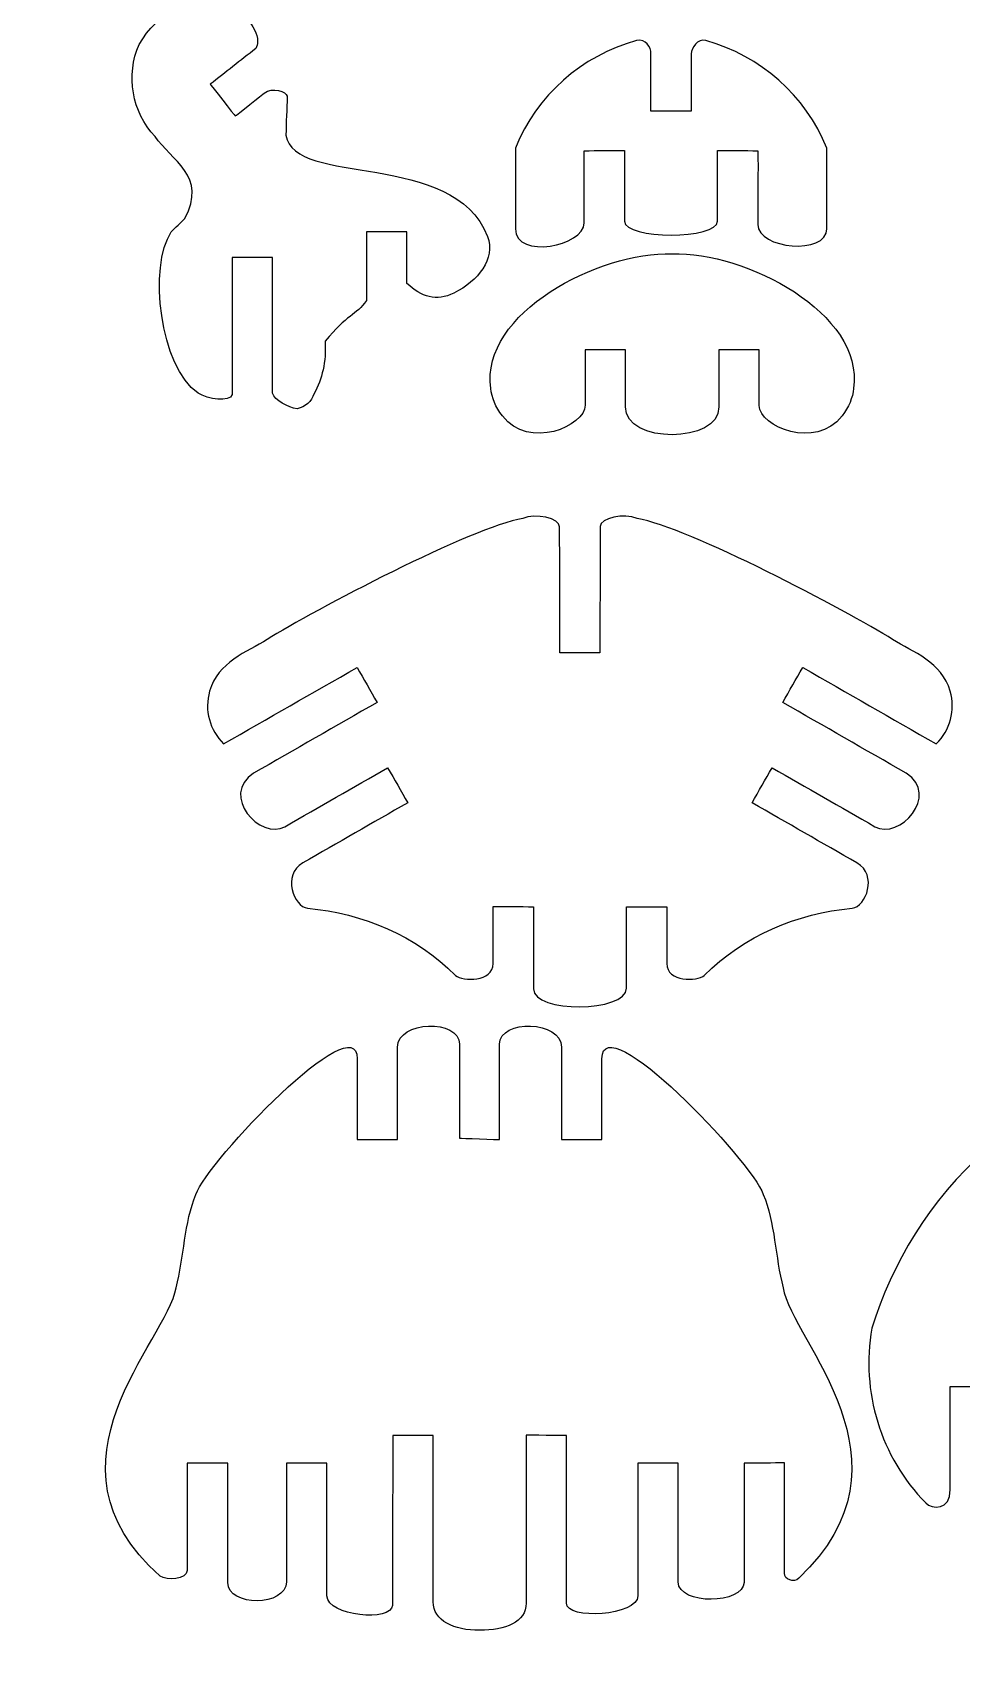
# Model space of a CAD drawing. Header units: centimetres. Extents: x -10 to 9.6, y -13.2 to 13.2.
# Drawn here: x -10.05 to -3.16, y -12.99 to -0.81 of the extents above; entities that cross this region are included whole.
import ezdxf

# ---------------------------------------------------------------- set-up
doc = ezdxf.new("R2010")
doc.units = ezdxf.units.CM
doc.header["$MEASUREMENT"] = 0
doc.layers.add('Livello 1', color=7, linetype='Continuous')

msp = doc.modelspace()

# ---------------------------------------------------------------- linework, layer by layer
at = {"layer": 'Livello 1', "color": 250, "lineweight": 25}
for points, knots in [([(-8.26932, -3.48181), (-8.25497, -3.53392), (-8.15146, -3.59075), (-8.08761, -3.59805), (-8.08761, -3.59805), (-8.02608, -3.58606), (-7.97867, -3.54097), (-7.96191, -3.48887), (-7.96191, -3.48887), (-7.90039, -3.37471), (-7.87185, -3.25117), (-7.87866, -3.09697), (-7.87866, -3.09697), (-7.71716, -2.89585), (-7.65052, -2.90587), (-7.57171, -2.7946), (-7.57171, -2.7946), (-7.57171, -2.7946), (-7.57171, -2.28568), (-7.57171, -2.28568), (-7.57171, -2.28568), (-7.4719, -2.28568), (-7.37182, -2.28568), (-7.27244, -2.28568), (-7.27244, -2.28568), (-7.27244, -2.41529), (-7.27244, -2.53859), (-7.27244, -2.66732), (-7.27244, -2.66732), (-7.1628, -2.7668), (-7.0557, -2.80515), (-6.92326, -2.739), (-6.92326, -2.739), (-6.74374, -2.64926), (-6.61367, -2.48726), (-6.67459, -2.3186), (-6.67459, -2.3186), (-6.92789, -1.6692), (-8.11128, -1.95605), (-8.17016, -1.56584), (-8.17016, -1.56584), (-8.16882, -1.4654), (-8.16275, -1.37908), (-8.16141, -1.27864), (-8.16141, -1.27864), (-8.16483, -1.24224), (-8.27031, -1.20731), (-8.33152, -1.25547), (-8.33152, -1.25547), (-8.33152, -1.25547), (-8.54664, -1.42455), (-8.54664, -1.42455), (-8.54664, -1.42455), (-8.54664, -1.42455), (-8.7316, -1.18929), (-8.7316, -1.18929), (-8.7316, -1.18929), (-8.61953, -1.10113), (-8.50745, -1.01307), (-8.39392, -0.92382), (-8.39392, -0.92382), (-8.38546, -0.90812), (-8.38066, -0.89084), (-8.38066, -0.87143), (-8.38066, -0.87143), (-8.38066, -0.7583), (-8.51433, -0.62484), (-8.62168, -0.58907), (-8.62168, -0.58907), (-8.87998, -0.51347), (-9.12368, -0.66104), (-9.25975, -0.89327), (-9.25975, -0.89327), (-9.3581, -1.12078), (-9.314, -1.39697), (-9.14058, -1.57593), (-9.14058, -1.57593), (-9.02406, -1.7507), (-8.74804, -1.87233), (-8.92094, -2.18507), (-8.92094, -2.18507), (-8.95417, -2.21834), (-8.98744, -2.25157), (-9.02067, -2.2848), (-9.02067, -2.2848), (-9.1911, -2.54007), (-9.10629, -3.28916), (-8.82117, -3.48181), (-8.82117, -3.48181), (-8.75235, -3.52658), (-8.58562, -3.55487), (-8.56859, -3.49123), (-8.56859, -3.49123), (-8.56859, -3.49123), (-8.56859, -2.47629), (-8.56859, -2.47629), (-8.56859, -2.47629), (-8.56859, -2.47629), (-8.26932, -2.47629), (-8.26932, -2.47629), (-8.26932, -2.47629), (-8.26932, -2.47629), (-8.26932, -3.48181), (-8.26932, -3.48181)], [0, 0, 0, 0, 0.03846154, 0.03846154, 0.03846154, 0.03846155, 0.07692308, 0.07692308, 0.07692308, 0.07692309, 0.11538462, 0.11538462, 0.11538462, 0.11538463, 0.15384615, 0.15384615, 0.15384615, 0.15384616, 0.19230769, 0.19230769, 0.19230769, 0.1923077, 0.23076923, 0.23076923, 0.23076923, 0.23076924, 0.26923077, 0.26923077, 0.26923077, 0.26923078, 0.30769231, 0.30769231, 0.30769231, 0.30769232, 0.34615385, 0.34615385, 0.34615385, 0.34615386, 0.38461538, 0.38461538, 0.38461538, 0.38461539, 0.42307692, 0.42307692, 0.42307692, 0.42307693, 0.46153846, 0.46153846, 0.46153846, 0.46153847, 0.5, 0.5, 0.5, 0.50000001, 0.53846154, 0.53846154, 0.53846154, 0.53846155, 0.57692308, 0.57692308, 0.57692308, 0.57692309, 0.61538462, 0.61538462, 0.61538462, 0.61538463, 0.65384615, 0.65384615, 0.65384615, 0.65384616, 0.69230769, 0.69230769, 0.69230769, 0.6923077, 0.73076923, 0.73076923, 0.73076923, 0.73076924, 0.76923077, 0.76923077, 0.76923077, 0.76923078, 0.80769231, 0.80769231, 0.80769231, 0.80769232, 0.84615385, 0.84615385, 0.84615385, 0.84615386, 0.88461538, 0.88461538, 0.88461538, 0.88461539, 0.92307692, 0.92307692, 0.92307692, 0.92307693, 0.96153846, 0.96153846, 0.96153846, 0.96153847, 1, 1, 1, 1]), ([(-5.65838, -2.20479), (-5.65838, -2.03038), (-5.65838, -1.85596), (-5.65838, -1.68152), (-5.65838, -1.68152), (-5.75815, -1.68173), (-5.85788, -1.68194), (-5.95764, -1.68215), (-5.95764, -1.68215), (-5.95764, -1.86104), (-5.95764, -2.0399), (-5.95764, -2.2188), (-5.95764, -2.2188), (-5.95764, -2.38986), (-6.46218, -2.4929), (-6.46765, -2.26124), (-6.46765, -2.26124), (-6.46765, -2.0617), (-6.46765, -1.86221), (-6.46765, -1.66271), (-6.46765, -1.66271), (-6.30848, -1.2718), (-5.9768, -0.97695), (-5.5699, -0.86473), (-5.5699, -0.86473), (-5.49896, -0.8485), (-5.4616, -0.91239), (-5.4616, -0.96446), (-5.4616, -0.96446), (-5.4616, -1.09749), (-5.4616, -1.25575), (-5.4616, -1.38875), (-5.4616, -1.38875), (-5.4616, -1.38875), (-5.16237, -1.38875), (-5.16237, -1.38875), (-5.16237, -1.38875), (-5.16237, -1.25575), (-5.16237, -1.09633), (-5.16237, -0.9633), (-5.16237, -0.9633), (-5.16237, -0.91828), (-5.11567, -0.8485), (-5.05411, -0.86473), (-5.05411, -0.86473), (-4.64721, -0.97695), (-4.3155, -1.2718), (-4.15636, -1.66271), (-4.15636, -1.66271), (-4.15636, -1.86221), (-4.15636, -2.0617), (-4.15636, -2.26124), (-4.15636, -2.26124), (-4.15703, -2.46017), (-4.67226, -2.41191), (-4.66753, -2.22998), (-4.66753, -2.22998), (-4.66813, -2.04798), (-4.66693, -1.86425), (-4.66753, -1.68226), (-4.66753, -1.68226), (-4.76726, -1.68197), (-4.86703, -1.68053), (-4.96676, -1.68028), (-4.96676, -1.68028), (-4.96676, -1.85469), (-4.96676, -2.03038), (-4.96676, -2.20479), (-4.96676, -2.20479), (-4.96676, -2.3428), (-5.65838, -2.3428), (-5.65838, -2.20479)], [0, 0, 0, 0, 0.05555556, 0.05555556, 0.05555556, 0.05555557, 0.11111111, 0.11111111, 0.11111111, 0.11111112, 0.16666667, 0.16666667, 0.16666667, 0.16666668, 0.22222222, 0.22222222, 0.22222222, 0.22222223, 0.27777778, 0.27777778, 0.27777778, 0.27777779, 0.33333333, 0.33333333, 0.33333333, 0.33333334, 0.38888889, 0.38888889, 0.38888889, 0.3888889, 0.44444444, 0.44444444, 0.44444444, 0.44444445, 0.5, 0.5, 0.5, 0.50000001, 0.55555556, 0.55555556, 0.55555556, 0.55555557, 0.61111111, 0.61111111, 0.61111111, 0.61111112, 0.66666667, 0.66666667, 0.66666667, 0.66666668, 0.72222222, 0.72222222, 0.72222222, 0.72222223, 0.77777778, 0.77777778, 0.77777778, 0.77777779, 0.83333333, 0.83333333, 0.83333333, 0.83333334, 0.88888889, 0.88888889, 0.88888889, 0.8888889, 0.94444444, 0.94444444, 0.94444444, 0.94444445, 1, 1, 1, 1]), ([(-4.95766, -3.58355), (-4.95766, -3.58355), (-4.95766, -3.16181), (-4.95766, -3.16181), (-4.95766, -3.16181), (-4.95766, -3.16181), (-4.6584, -3.16181), (-4.6584, -3.16181), (-4.6584, -3.16181), (-4.6584, -3.2948), (-4.6584, -3.44107), (-4.6584, -3.5741), (-4.6584, -3.5741), (-4.65755, -3.73059), (-4.24088, -3.90652), (-4.0441, -3.65111), (-4.0441, -3.65111), (-3.99394, -3.58599), (-3.96438, -3.51663), (-3.95866, -3.44749), (-3.95866, -3.44749), (-3.87879, -2.8884), (-4.76105, -2.42905), (-5.30405, -2.44909), (-5.30405, -2.44909), (-5.84701, -2.42905), (-6.72931, -2.8884), (-6.6494, -3.44749), (-6.6494, -3.44749), (-6.64372, -3.51663), (-6.61416, -3.58599), (-6.56396, -3.65111), (-6.56396, -3.65111), (-6.36722, -3.90652), (-5.95055, -3.72823), (-5.94967, -3.57173), (-5.94967, -3.57173), (-5.94967, -3.4387), (-5.94967, -3.2948), (-5.94967, -3.16181), (-5.94967, -3.16181), (-5.94967, -3.16181), (-5.65044, -3.16181), (-5.65044, -3.16181), (-5.65044, -3.16181), (-5.65044, -3.16181), (-5.65044, -3.58412), (-5.65044, -3.58412), (-5.65044, -3.58412), (-5.6557, -3.86045), (-4.95237, -3.85988), (-4.95766, -3.58355)], [0, 0, 0, 0, 0.07692308, 0.07692308, 0.07692308, 0.07692309, 0.15384615, 0.15384615, 0.15384615, 0.15384616, 0.23076923, 0.23076923, 0.23076923, 0.23076924, 0.30769231, 0.30769231, 0.30769231, 0.30769232, 0.38461538, 0.38461538, 0.38461538, 0.38461539, 0.46153846, 0.46153846, 0.46153846, 0.46153847, 0.53846154, 0.53846154, 0.53846154, 0.53846155, 0.61538462, 0.61538462, 0.61538462, 0.61538463, 0.69230769, 0.69230769, 0.69230769, 0.6923077, 0.76923077, 0.76923077, 0.76923077, 0.76923078, 0.84615385, 0.84615385, 0.84615385, 0.84615386, 0.92307692, 0.92307692, 0.92307692, 0.92307693, 1, 1, 1, 1]), ([(-6.33398, -7.90529), (-6.33398, -7.70015), (-6.33398, -7.4997), (-6.33398, -7.29456), (-6.33398, -7.29456), (-6.43375, -7.29456), (-6.53348, -7.2934), (-6.63325, -7.2934), (-6.63325, -7.2934), (-6.63325, -7.43395), (-6.63325, -7.57562), (-6.63325, -7.71617), (-6.63325, -7.71617), (-6.63325, -7.85417), (-6.85807, -7.85153), (-6.91194, -7.80436), (-6.91194, -7.80436), (-7.20743, -7.50676), (-7.5982, -7.3454), (-8.00919, -7.3056), (-8.00919, -7.3056), (-8.11135, -7.29686), (-8.20085, -7.05937), (-8.04446, -6.96958), (-8.04446, -6.96958), (-7.7851, -6.82075), (-7.52567, -6.67187), (-7.26631, -6.52304), (-7.26631, -6.52304), (-7.31594, -6.4365), (-7.36558, -6.34997), (-7.41525, -6.26346), (-7.41525, -6.26346), (-7.67062, -6.41004), (-7.92198, -6.55426), (-8.177, -6.70063), (-8.177, -6.70063), (-8.35833, -6.80466), (-8.66359, -6.46571), (-8.41019, -6.30414), (-8.41019, -6.30414), (-8.10472, -6.12881), (-7.79921, -5.95348), (-7.49371, -5.77815), (-7.49371, -5.77815), (-7.54334, -5.69165), (-7.59301, -5.60511), (-7.64265, -5.51857), (-7.64265, -5.51857), (-7.97253, -5.70791), (-8.30238, -5.89721), (-8.6323, -6.08655), (-8.6323, -6.08655), (-8.73584, -5.98551), (-8.77627, -5.83509), (-8.73644, -5.69419), (-8.73644, -5.69419), (-8.67583, -5.47966), (-8.45905, -5.40314), (-8.30845, -5.31061), (-8.30845, -5.31061), (-7.97617, -5.10057), (-6.78491, -4.47358), (-6.41318, -4.41286), (-6.41318, -4.41286), (-6.31818, -4.36884), (-6.13908, -4.41272), (-6.13908, -4.47477), (-6.13908, -4.47477), (-6.13908, -4.78959), (-6.13671, -5.09429), (-6.13671, -5.40911), (-6.13671, -5.40911), (-6.03444, -5.40911), (-5.94258, -5.40911), (-5.84031, -5.40911), (-5.84031, -5.40911), (-5.84031, -5.09429), (-5.83861, -4.78744), (-5.83861, -4.47262), (-5.83861, -4.47262), (-5.83861, -4.4106), (-5.6594, -4.36884), (-5.56436, -4.41286), (-5.56436, -4.41286), (-5.19264, -4.47358), (-4.00142, -5.10057), (-3.66914, -5.31061), (-3.66914, -5.31061), (-3.51854, -5.40314), (-3.30172, -5.47966), (-3.24111, -5.69419), (-3.24111, -5.69419), (-3.20128, -5.83509), (-3.24175, -5.98551), (-3.34529, -6.08655), (-3.34529, -6.08655), (-3.67517, -5.89721), (-4.00502, -5.70791), (-4.3349, -5.51857), (-4.3349, -5.51857), (-4.38457, -5.60511), (-4.43421, -5.69165), (-4.48384, -5.77815), (-4.48384, -5.77815), (-4.17837, -5.95348), (-3.87283, -6.12881), (-3.56736, -6.30414), (-3.56736, -6.30414), (-3.31396, -6.46571), (-3.61925, -6.80466), (-3.80058, -6.70063), (-3.80058, -6.70063), (-4.05557, -6.55426), (-4.30692, -6.41004), (-4.5623, -6.26346), (-4.5623, -6.26346), (-4.61197, -6.34997), (-4.66161, -6.4365), (-4.71124, -6.52304), (-4.71124, -6.52304), (-4.45188, -6.67187), (-4.19248, -6.82075), (-3.93309, -6.96958), (-3.93309, -6.96958), (-3.7767, -7.05937), (-3.8662, -7.29686), (-3.96836, -7.3056), (-3.96836, -7.3056), (-4.37935, -7.3454), (-4.77012, -7.50676), (-5.06561, -7.80436), (-5.06561, -7.80436), (-5.11948, -7.85153), (-5.3443, -7.85417), (-5.3443, -7.71617), (-5.3443, -7.71617), (-5.3443, -7.57562), (-5.3443, -7.43507), (-5.3443, -7.29456), (-5.3443, -7.29456), (-5.44403, -7.29456), (-5.5438, -7.29456), (-5.64353, -7.29456), (-5.64353, -7.29456), (-5.64353, -7.4997), (-5.64353, -7.69542), (-5.64353, -7.90056), (-5.64353, -7.90056), (-5.64353, -8.07992), (-6.33398, -8.08464), (-6.33398, -7.90529)], [0, 0, 0, 0, 0.02631579, 0.02631579, 0.02631579, 0.0263158, 0.05263158, 0.05263158, 0.05263158, 0.05263159, 0.07894737, 0.07894737, 0.07894737, 0.07894738, 0.10526316, 0.10526316, 0.10526316, 0.10526317, 0.13157895, 0.13157895, 0.13157895, 0.13157896, 0.15789474, 0.15789474, 0.15789474, 0.15789475, 0.18421053, 0.18421053, 0.18421053, 0.18421054, 0.21052632, 0.21052632, 0.21052632, 0.21052633, 0.23684211, 0.23684211, 0.23684211, 0.23684212, 0.26315789, 0.26315789, 0.26315789, 0.2631579, 0.28947368, 0.28947368, 0.28947368, 0.28947369, 0.31578947, 0.31578947, 0.31578947, 0.31578948, 0.34210526, 0.34210526, 0.34210526, 0.34210527, 0.36842105, 0.36842105, 0.36842105, 0.36842106, 0.39473684, 0.39473684, 0.39473684, 0.39473685, 0.42105263, 0.42105263, 0.42105263, 0.42105264, 0.44736842, 0.44736842, 0.44736842, 0.44736843, 0.47368421, 0.47368421, 0.47368421, 0.47368422, 0.5, 0.5, 0.5, 0.50000001, 0.52631579, 0.52631579, 0.52631579, 0.5263158, 0.55263158, 0.55263158, 0.55263158, 0.55263159, 0.57894737, 0.57894737, 0.57894737, 0.57894738, 0.60526316, 0.60526316, 0.60526316, 0.60526317, 0.63157895, 0.63157895, 0.63157895, 0.63157896, 0.65789474, 0.65789474, 0.65789474, 0.65789475, 0.68421053, 0.68421053, 0.68421053, 0.68421054, 0.71052632, 0.71052632, 0.71052632, 0.71052633, 0.73684211, 0.73684211, 0.73684211, 0.73684212, 0.76315789, 0.76315789, 0.76315789, 0.7631579, 0.78947368, 0.78947368, 0.78947368, 0.78947369, 0.81578947, 0.81578947, 0.81578947, 0.81578948, 0.84210526, 0.84210526, 0.84210526, 0.84210527, 0.86842105, 0.86842105, 0.86842105, 0.86842106, 0.89473684, 0.89473684, 0.89473684, 0.89473685, 0.92105263, 0.92105263, 0.92105263, 0.92105264, 0.94736842, 0.94736842, 0.94736842, 0.94736843, 0.97368421, 0.97368421, 0.97368421, 0.97368422, 1, 1, 1, 1]), ([(-6.88128, -9.01298), (-6.88128, -9.01298), (-6.88128, -8.3143), (-6.88128, -8.3143), (-6.88128, -8.3143), (-6.88128, -8.13022), (-7.34138, -8.1359), (-7.34138, -8.33836), (-7.34138, -8.33836), (-7.34138, -8.33836), (-7.34138, -9.02353), (-7.34138, -9.02353), (-7.34138, -9.02353), (-7.34138, -9.02353), (-7.6406, -9.02353), (-7.6406, -9.02353), (-7.6406, -9.02353), (-7.6406, -9.02353), (-7.6406, -8.42342), (-7.6406, -8.42342), (-7.6406, -8.42342), (-7.6406, -8.01839), (-8.75334, -9.18545), (-8.83786, -9.43017), (-8.83786, -9.43017), (-8.9256, -9.64233), (-8.92493, -9.89468), (-8.98448, -10.1231), (-8.98448, -10.1231), (-9.05471, -10.52181), (-10.04806, -11.42961), (-9.10361, -12.26421), (-9.10361, -12.26421), (-9.05598, -12.29907), (-8.90471, -12.28764), (-8.90235, -12.2235), (-8.90235, -12.2235), (-8.90235, -11.95126), (-8.90235, -11.69913), (-8.90235, -11.4269), (-8.90235, -11.4269), (-8.81497, -11.4269), (-8.71933, -11.4269), (-8.60199, -11.4269), (-8.60199, -11.4269), (-8.60199, -11.72164), (-8.60199, -12.01642), (-8.60199, -12.31117), (-8.60199, -12.31117), (-8.59963, -12.49461), (-8.16949, -12.49296), (-8.1648, -12.30644), (-8.1648, -12.30644), (-8.1648, -12.01261), (-8.1648, -11.7154), (-8.1648, -11.4269), (-8.1648, -11.4269), (-8.05268, -11.4269), (-7.98763, -11.4269), (-7.86553, -11.4269), (-7.86553, -11.4269), (-7.86553, -11.75491), (-7.86553, -12.08292), (-7.86553, -12.41093), (-7.86553, -12.41093), (-7.86553, -12.56058), (-7.38036, -12.60718), (-7.38036, -12.48149), (-7.38036, -12.48149), (-7.38036, -12.06274), (-7.37729, -11.64043), (-7.37729, -11.22169), (-7.37729, -11.22169), (-7.37729, -11.22169), (-7.07806, -11.22169), (-7.07806, -11.22169), (-7.07806, -11.22169), (-7.07806, -11.63521), (-7.07806, -12.04112), (-7.07806, -12.45464), (-7.07806, -12.45464), (-7.07806, -12.59519), (-6.92129, -12.66949), (-6.73284, -12.66582), (-6.73284, -12.66582), (-6.54438, -12.66949), (-6.38732, -12.60574), (-6.38732, -12.46519), (-6.38732, -12.46519), (-6.38732, -12.05167), (-6.38761, -11.63048), (-6.38761, -11.21699), (-6.38761, -11.21699), (-6.38761, -11.21699), (-6.08838, -11.22158), (-6.08838, -11.22158), (-6.08838, -11.22158), (-6.08838, -11.64029), (-6.0894, -12.04704), (-6.0894, -12.46579), (-6.0894, -12.46579), (-6.0894, -12.59145), (-5.55886, -12.56058), (-5.55886, -12.41093), (-5.55886, -12.41093), (-5.55886, -12.08292), (-5.55886, -11.75491), (-5.55886, -11.4269), (-5.55886, -11.4269), (-5.43677, -11.4269), (-5.37171, -11.4269), (-5.2596, -11.4269), (-5.2596, -11.4269), (-5.2596, -11.72009), (-5.2596, -12.01325), (-5.2596, -12.30644), (-5.2596, -12.30644), (-5.25724, -12.48594), (-4.77326, -12.47101), (-4.77093, -12.31117), (-4.77093, -12.31117), (-4.77093, -12.01642), (-4.77093, -11.72161), (-4.77093, -11.42683), (-4.77093, -11.42683), (-4.6536, -11.42683), (-4.55849, -11.42414), (-4.47111, -11.42414), (-4.47111, -11.42414), (-4.47111, -11.69638), (-4.47111, -11.97137), (-4.47111, -12.24361), (-4.47111, -12.24361), (-4.47111, -12.28891), (-4.40299, -12.31872), (-4.36478, -12.27917), (-4.36478, -12.27917), (-3.44862, -11.41631), (-4.41092, -10.52181), (-4.4812, -10.1231), (-4.4812, -10.1231), (-4.54071, -9.89468), (-4.54007, -9.64233), (-4.62781, -9.43017), (-4.62781, -9.43017), (-4.71234, -9.18545), (-5.82507, -8.01839), (-5.82507, -8.42342), (-5.82507, -8.42342), (-5.82507, -8.42342), (-5.82507, -9.02353), (-5.82507, -9.02353), (-5.82507, -9.02353), (-5.82507, -9.02353), (-6.12429, -9.02353), (-6.12429, -9.02353), (-6.12429, -9.02353), (-6.12429, -9.02353), (-6.12429, -8.33836), (-6.12429, -8.33836), (-6.12429, -8.33836), (-6.12429, -8.1359), (-6.58439, -8.13022), (-6.58439, -8.3143), (-6.58439, -8.3143), (-6.58439, -8.3143), (-6.58439, -9.02353), (-6.58439, -9.02353), (-6.58439, -9.02353), (-6.58439, -9.02353), (-6.88128, -9.01298), (-6.88128, -9.01298)], [0, 0, 0, 0, 0.02325581, 0.02325581, 0.02325581, 0.02325582, 0.04651163, 0.04651163, 0.04651163, 0.04651164, 0.06976744, 0.06976744, 0.06976744, 0.06976745, 0.09302326, 0.09302326, 0.09302326, 0.09302327, 0.11627907, 0.11627907, 0.11627907, 0.11627908, 0.13953488, 0.13953488, 0.13953488, 0.13953489, 0.1627907, 0.1627907, 0.1627907, 0.16279071, 0.18604651, 0.18604651, 0.18604651, 0.18604652, 0.20930233, 0.20930233, 0.20930233, 0.20930234, 0.23255814, 0.23255814, 0.23255814, 0.23255815, 0.25581395, 0.25581395, 0.25581395, 0.25581396, 0.27906977, 0.27906977, 0.27906977, 0.27906978, 0.30232558, 0.30232558, 0.30232558, 0.30232559, 0.3255814, 0.3255814, 0.3255814, 0.32558141, 0.34883721, 0.34883721, 0.34883721, 0.34883722, 0.37209302, 0.37209302, 0.37209302, 0.37209303, 0.39534884, 0.39534884, 0.39534884, 0.39534885, 0.41860465, 0.41860465, 0.41860465, 0.41860466, 0.44186047, 0.44186047, 0.44186047, 0.44186048, 0.46511628, 0.46511628, 0.46511628, 0.46511629, 0.48837209, 0.48837209, 0.48837209, 0.4883721, 0.51162791, 0.51162791, 0.51162791, 0.51162792, 0.53488372, 0.53488372, 0.53488372, 0.53488373, 0.55813953, 0.55813953, 0.55813953, 0.55813954, 0.58139535, 0.58139535, 0.58139535, 0.58139536, 0.60465116, 0.60465116, 0.60465116, 0.60465117, 0.62790698, 0.62790698, 0.62790698, 0.62790699, 0.65116279, 0.65116279, 0.65116279, 0.6511628, 0.6744186, 0.6744186, 0.6744186, 0.67441861, 0.69767442, 0.69767442, 0.69767442, 0.69767443, 0.72093023, 0.72093023, 0.72093023, 0.72093024, 0.74418605, 0.74418605, 0.74418605, 0.74418606, 0.76744186, 0.76744186, 0.76744186, 0.76744187, 0.79069767, 0.79069767, 0.79069767, 0.79069768, 0.81395349, 0.81395349, 0.81395349, 0.8139535, 0.8372093, 0.8372093, 0.8372093, 0.83720931, 0.86046512, 0.86046512, 0.86046512, 0.86046513, 0.88372093, 0.88372093, 0.88372093, 0.88372094, 0.90697674, 0.90697674, 0.90697674, 0.90697675, 0.93023256, 0.93023256, 0.93023256, 0.93023257, 0.95348837, 0.95348837, 0.95348837, 0.95348838, 0.97674419, 0.97674419, 0.97674419, 0.9767442, 1, 1, 1, 1]), ([(-1.0741, -12.98508), (-1.22749, -12.98085), (-1.42173, -12.93703), (-1.4193, -12.87127), (-1.4193, -12.87127), (-1.4193, -12.46579), (-1.4193, -12.06027), (-1.4193, -11.65476), (-1.4193, -11.65476), (-1.51903, -11.65476), (-1.61879, -11.65476), (-1.71856, -11.65476), (-1.71856, -11.65476), (-1.71856, -12.01028), (-1.71856, -12.36578), (-1.71856, -12.72127), (-1.71856, -12.72127), (-1.71856, -12.80795), (-1.78188, -12.86634), (-1.83187, -12.8705), (-1.83187, -12.8705), (-2.00325, -12.8705), (-2.20955, -12.71277), (-2.20677, -12.51941), (-2.20677, -12.51941), (-2.20768, -11.96516), (-2.20585, -11.41014), (-2.20677, -10.85585), (-2.20677, -10.85585), (-2.30653, -10.85585), (-2.40626, -10.85585), (-2.50603, -10.85585), (-2.50603, -10.85585), (-2.50603, -11.34382), (-2.50603, -11.83256), (-2.50603, -12.32048), (-2.50603, -12.32048), (-2.50603, -12.49267), (-2.95092, -12.1696), (-2.94139, -12.02186), (-2.94139, -12.02186), (-2.94139, -12.02186), (-2.94139, -10.8566), (-2.94139, -10.8566), (-2.94139, -10.8566), (-3.00789, -10.8566), (-3.17415, -10.8566), (-3.24065, -10.8566), (-3.24065, -10.8566), (-3.24065, -10.8566), (-3.24065, -11.62166), (-3.24065, -11.62166), (-3.24065, -11.62166), (-3.24065, -11.78218), (-3.37577, -11.76595), (-3.42314, -11.72143), (-3.42314, -11.72143), (-3.7573, -11.37867), (-3.90585, -10.89593), (-3.82214, -10.42465), (-3.82214, -10.42465), (-3.53124, -9.46492), (-2.68824, -8.54819), (-1.32842, -8.32993), (-1.32842, -8.32993), (-1.26923, -8.31839), (-1.22548, -8.35872), (-1.22548, -8.49094), (-1.22548, -8.49094), (-1.22548, -8.7902), (-1.22548, -9.03552), (-1.22548, -9.33478), (-1.22548, -9.33478), (-1.17503, -9.33478), (-1.12466, -9.33478), (-1.0741, -9.33478), (-1.0741, -9.33478), (-1.02352, -9.33478), (-0.97314, -9.33478), (-0.92269, -9.33478), (-0.92269, -9.33478), (-0.92269, -9.03552), (-0.92269, -8.7902), (-0.92269, -8.49094), (-0.92269, -8.49094), (-0.92269, -8.35872), (-0.87895, -8.31839), (-0.81975, -8.32993), (-0.81975, -8.32993), (0.54007, -8.54819), (1.38306, -9.46492), (1.674, -10.42465), (1.674, -10.42465), (1.75764, -10.89593), (1.60912, -11.37867), (1.27497, -11.72143), (1.27497, -11.72143), (1.2276, -11.76595), (1.1871, -11.78687), (1.1871, -11.62636), (1.1871, -11.62636), (1.1871, -11.62636), (1.1871, -10.8566), (1.1871, -10.8566), (1.1871, -10.8566), (1.1206, -10.8566), (0.95433, -10.8566), (0.88783, -10.8566), (0.88783, -10.8566), (0.88783, -10.8566), (0.88783, -11.8805), (0.88783, -11.8805), (0.88783, -11.8805), (0.88783, -12.0971), (0.39913, -12.59519), (0.39913, -12.31932), (0.39913, -12.31932), (0.39913, -11.83136), (0.39913, -11.34382), (0.39913, -10.85585), (0.39913, -10.85585), (0.2994, -10.85585), (0.19964, -10.85585), (0.09991, -10.85585), (0.09991, -10.85585), (0.09899, -11.41014), (0.10082, -11.96396), (0.09991, -12.51821), (0.09991, -12.51821), (0.10266, -12.71157), (-0.14492, -12.8705), (-0.3163, -12.8705), (-0.3163, -12.8705), (-0.36629, -12.86634), (-0.42961, -12.80322), (-0.42961, -12.71655), (-0.42961, -12.71655), (-0.42961, -12.36105), (-0.42961, -12.01028), (-0.42961, -11.65476), (-0.42961, -11.65476), (-0.52934, -11.65476), (-0.62911, -11.65476), (-0.72884, -11.65476), (-0.72884, -11.65476), (-0.72884, -12.06027), (-0.72884, -12.46106), (-0.72884, -12.86655), (-0.72884, -12.86655), (-0.72641, -12.9323), (-0.92068, -12.98085), (-1.0741, -12.98508)], [0, 0, 0, 0, 0.02631579, 0.02631579, 0.02631579, 0.0263158, 0.05263158, 0.05263158, 0.05263158, 0.05263159, 0.07894737, 0.07894737, 0.07894737, 0.07894738, 0.10526316, 0.10526316, 0.10526316, 0.10526317, 0.13157895, 0.13157895, 0.13157895, 0.13157896, 0.15789474, 0.15789474, 0.15789474, 0.15789475, 0.18421053, 0.18421053, 0.18421053, 0.18421054, 0.21052632, 0.21052632, 0.21052632, 0.21052633, 0.23684211, 0.23684211, 0.23684211, 0.23684212, 0.26315789, 0.26315789, 0.26315789, 0.2631579, 0.28947368, 0.28947368, 0.28947368, 0.28947369, 0.31578947, 0.31578947, 0.31578947, 0.31578948, 0.34210526, 0.34210526, 0.34210526, 0.34210527, 0.36842105, 0.36842105, 0.36842105, 0.36842106, 0.39473684, 0.39473684, 0.39473684, 0.39473685, 0.42105263, 0.42105263, 0.42105263, 0.42105264, 0.44736842, 0.44736842, 0.44736842, 0.44736843, 0.47368421, 0.47368421, 0.47368421, 0.47368422, 0.5, 0.5, 0.5, 0.50000001, 0.52631579, 0.52631579, 0.52631579, 0.5263158, 0.55263158, 0.55263158, 0.55263158, 0.55263159, 0.57894737, 0.57894737, 0.57894737, 0.57894738, 0.60526316, 0.60526316, 0.60526316, 0.60526317, 0.63157895, 0.63157895, 0.63157895, 0.63157896, 0.65789474, 0.65789474, 0.65789474, 0.65789475, 0.68421053, 0.68421053, 0.68421053, 0.68421054, 0.71052632, 0.71052632, 0.71052632, 0.71052633, 0.73684211, 0.73684211, 0.73684211, 0.73684212, 0.76315789, 0.76315789, 0.76315789, 0.7631579, 0.78947368, 0.78947368, 0.78947368, 0.78947369, 0.81578947, 0.81578947, 0.81578947, 0.81578948, 0.84210526, 0.84210526, 0.84210526, 0.84210527, 0.86842105, 0.86842105, 0.86842105, 0.86842106, 0.89473684, 0.89473684, 0.89473684, 0.89473685, 0.92105263, 0.92105263, 0.92105263, 0.92105264, 0.94736842, 0.94736842, 0.94736842, 0.94736843, 0.97368421, 0.97368421, 0.97368421, 0.97368422, 1, 1, 1, 1])]:
    msp.add_open_spline(points, degree=3, knots=knots, dxfattribs=at)

doc.saveas('drawing.dxf')
